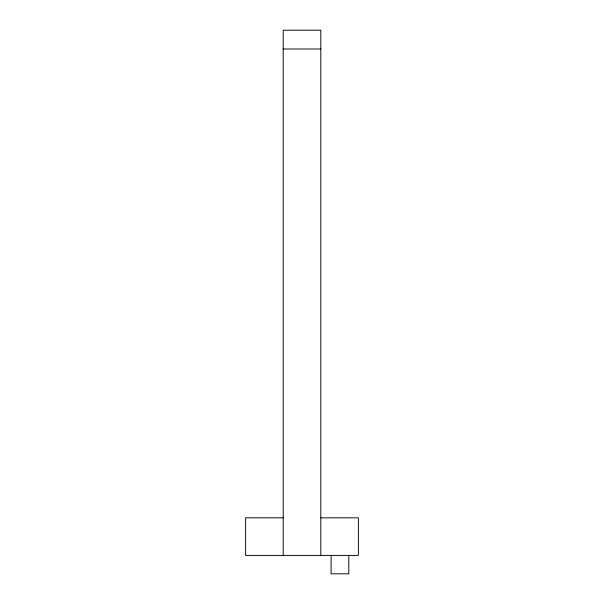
<?xml version="1.0" encoding="UTF-8"?>
<svg xmlns="http://www.w3.org/2000/svg" width="604" height="604" viewBox="0 0 604 604"><rect width="100%" height="100%" fill="white"/><g stroke="black" fill="none" stroke-linecap="round" stroke-linejoin="round"><path stroke-width="0.91" d="M283.201 49L320.799 49M283.201 517.832L245.609 517.832L245.609 555.423L358.391 555.423L358.391 517.832L320.799 517.832M348.78 555.423L348.78 573.8L331.098 573.8L331.098 555.423M320.799 555.423L320.799 30.2L283.201 30.2L283.201 555.423"/></g></svg>
